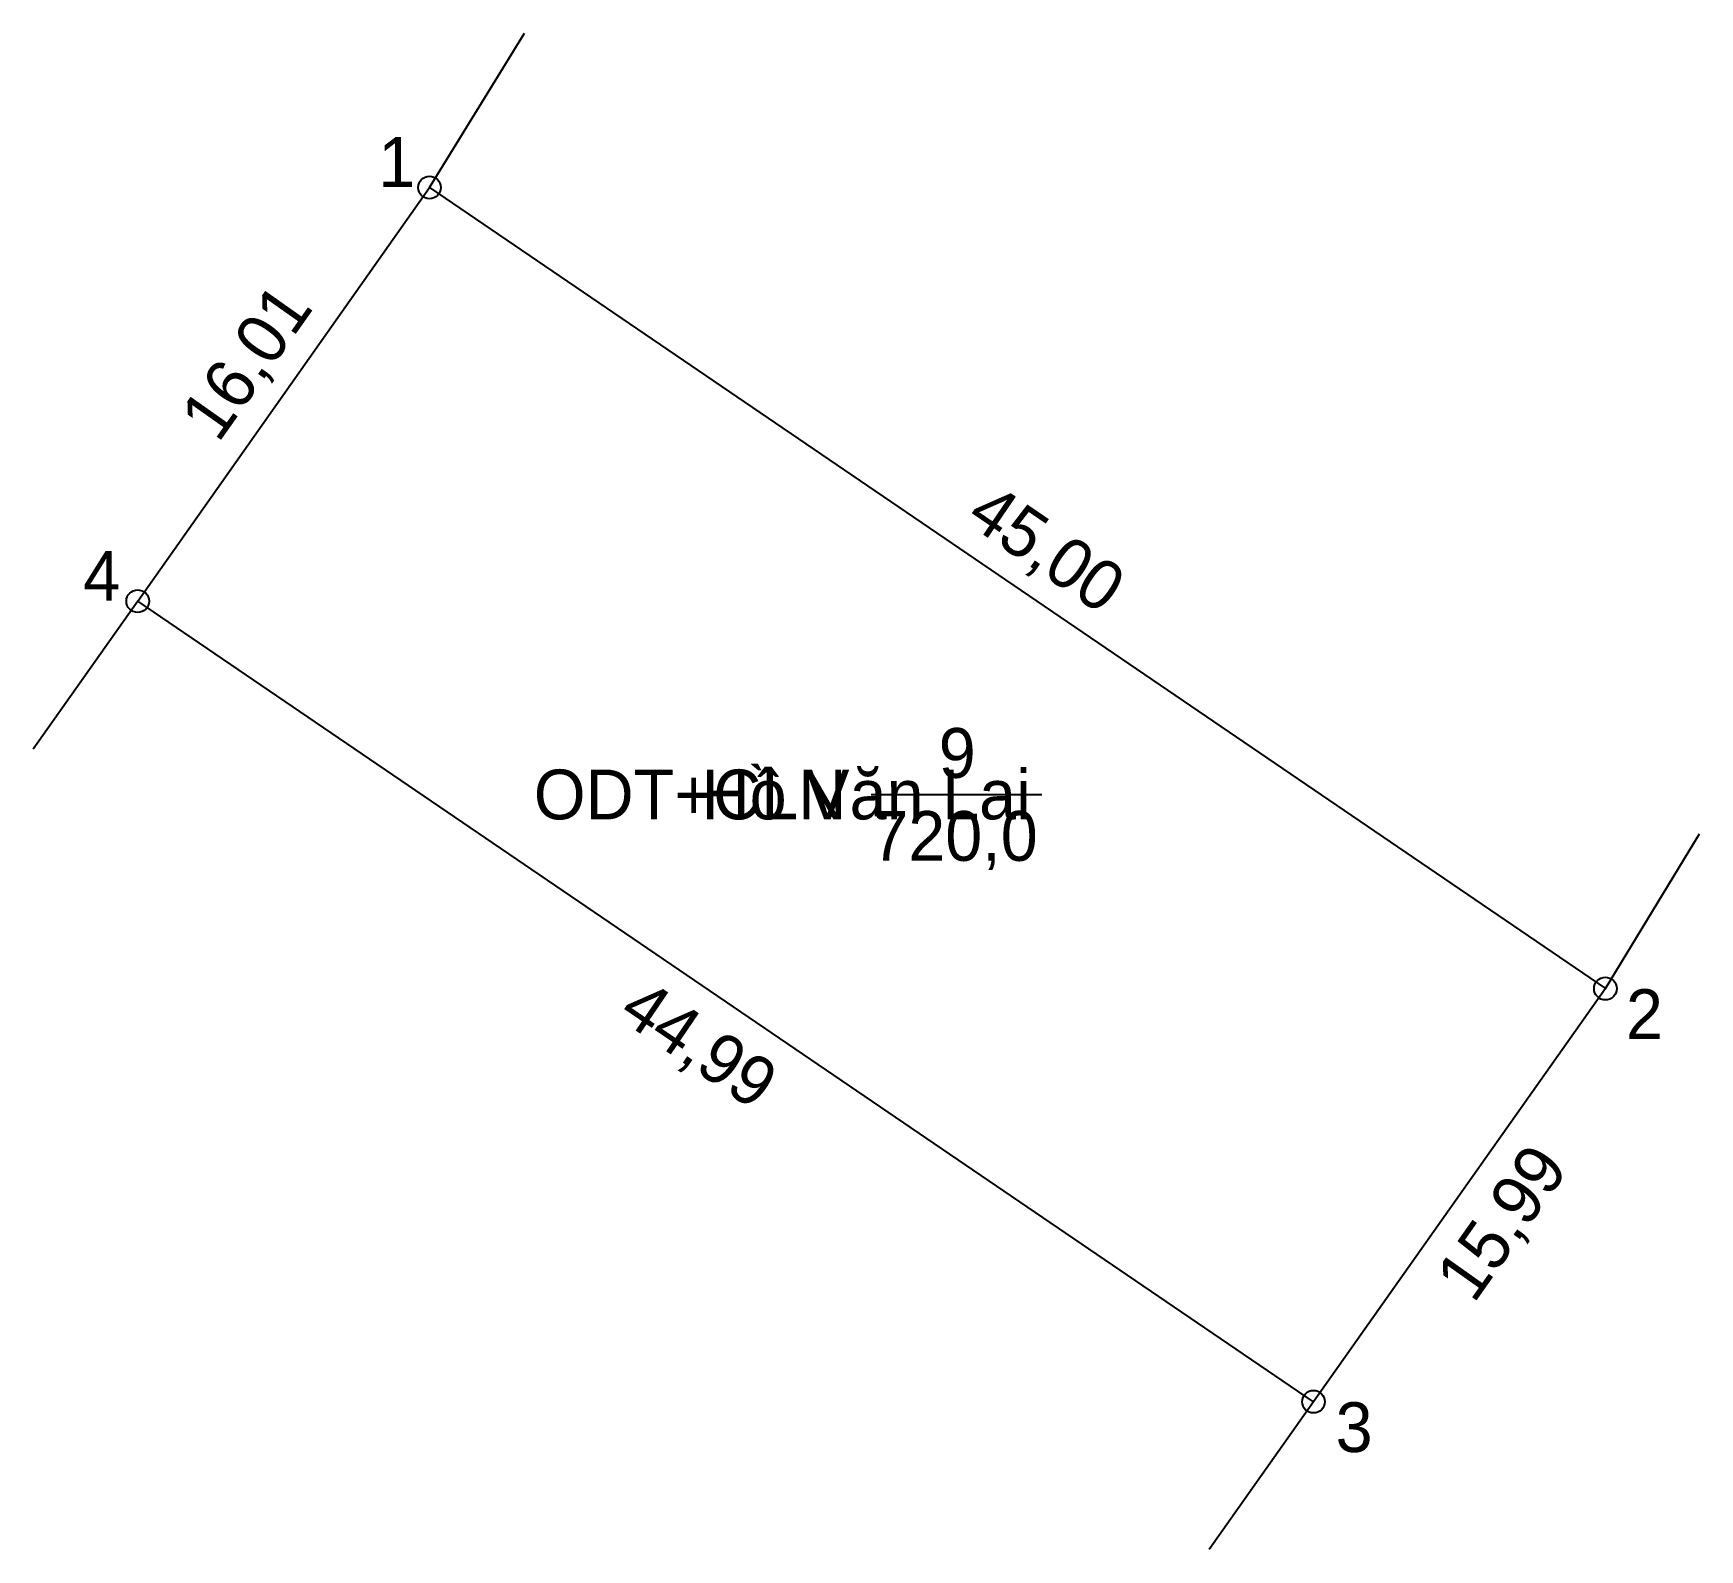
# Model space of a CAD drawing. Extents: x 535913 to 535965.7, y 1839412.3 to 1839460.2.
import ezdxf

# ---------------------------------------------------------------- set-up
doc = ezdxf.new("R2010")
doc.units = 0
for name, color, linetype in [('CanhThua', 7, 'Continuous'), ('ChieuDaiCanhThua', 7, 'Continuous'), ('MocDinhThua', 7, 'Continuous'), ('NhanDiaChinhThua', 7, 'Continuous'), ('RauThua', 7, 'Continuous'), ('SoHieuDinhThua', 7, 'Continuous'), ('TenChuSuDung', 7, 'Continuous')]:
    doc.layers.add(name, color=color, linetype=linetype)

msp = doc.modelspace()

# ---------------------------------------------------------------- linework, layer by layer
at = {"layer": 'CanhThua'}
for p, q in [((535916.26, 1839442.27), (535925.49, 1839455.35)), ((535925.49, 1839455.35), (535962.68, 1839430.02)), ((535953.45, 1839416.96), (535916.26, 1839442.27)), ((535962.68, 1839430.02), (535953.45, 1839416.96))]:
    msp.add_line(p, q, dxfattribs=at)
at = {"layer": 'MocDinhThua'}
for centre in [(535925.49, 1839455.35), (535916.26, 1839442.27), (535962.68, 1839430.02), (535953.45, 1839416.96)]:
    msp.add_circle(centre, 0.358, dxfattribs=at)
at = {"layer": 'NhanDiaChinhThua'}
msp.add_line((535939.46, 1839436.16), (535944.856, 1839436.16), dxfattribs=at)
at = {"layer": 'RauThua'}
for p, q in [((535925.49, 1839455.35), (535928.498, 1839460.226)), ((535916.26, 1839442.27), (535912.959, 1839437.587)), ((535962.68, 1839430.02), (535965.662, 1839434.912)), ((535953.45, 1839416.96), (535950.144, 1839412.281))]:
    msp.add_line(p, q, dxfattribs=at)

# ---------------------------------------------------------------- texts
at = {"layer": 'ChieuDaiCanhThua'}
for s, rotation, p in [('16,01', 54.791, (535918.806, 1839447.243)), ('45,00', 325.7413, (535942.4, 1839444.785)), ('44,99', 325.7624, (535931.405, 1839429.107)), ('15,99', 54.7497, (535958.512, 1839420.031))]:
    msp.add_text(s, height=1.5741, rotation=rotation, dxfattribs=at).set_placement(p)
at = {"layer": 'NhanDiaChinhThua'}
for s, height, p in [('9', 1.574, (535941.595, 1839436.685)), ('ODT+CLN', 1.5741, (535928.789, 1839435.373)), ('720,0', 1.5741, (535939.46, 1839434.061))]:
    msp.add_text(s, height=height, dxfattribs=at).set_placement(p)
at = {"layer": 'SoHieuDinhThua'}
for s, p in [('1', (535923.869, 1839455.369)), ('4', (535914.536, 1839442.288)), ('2', (535963.33, 1839428.427)), ('3', (535954.148, 1839415.368))]:
    msp.add_text(s, height=1.574, dxfattribs=at).set_placement(p)
at = {"layer": 'TenChuSuDung'}
msp.add_text('Hồ Văn Lai', height=1.5741, dxfattribs=at).set_placement((535934.095, 1839435.373))

doc.saveas('drawing.dxf')
